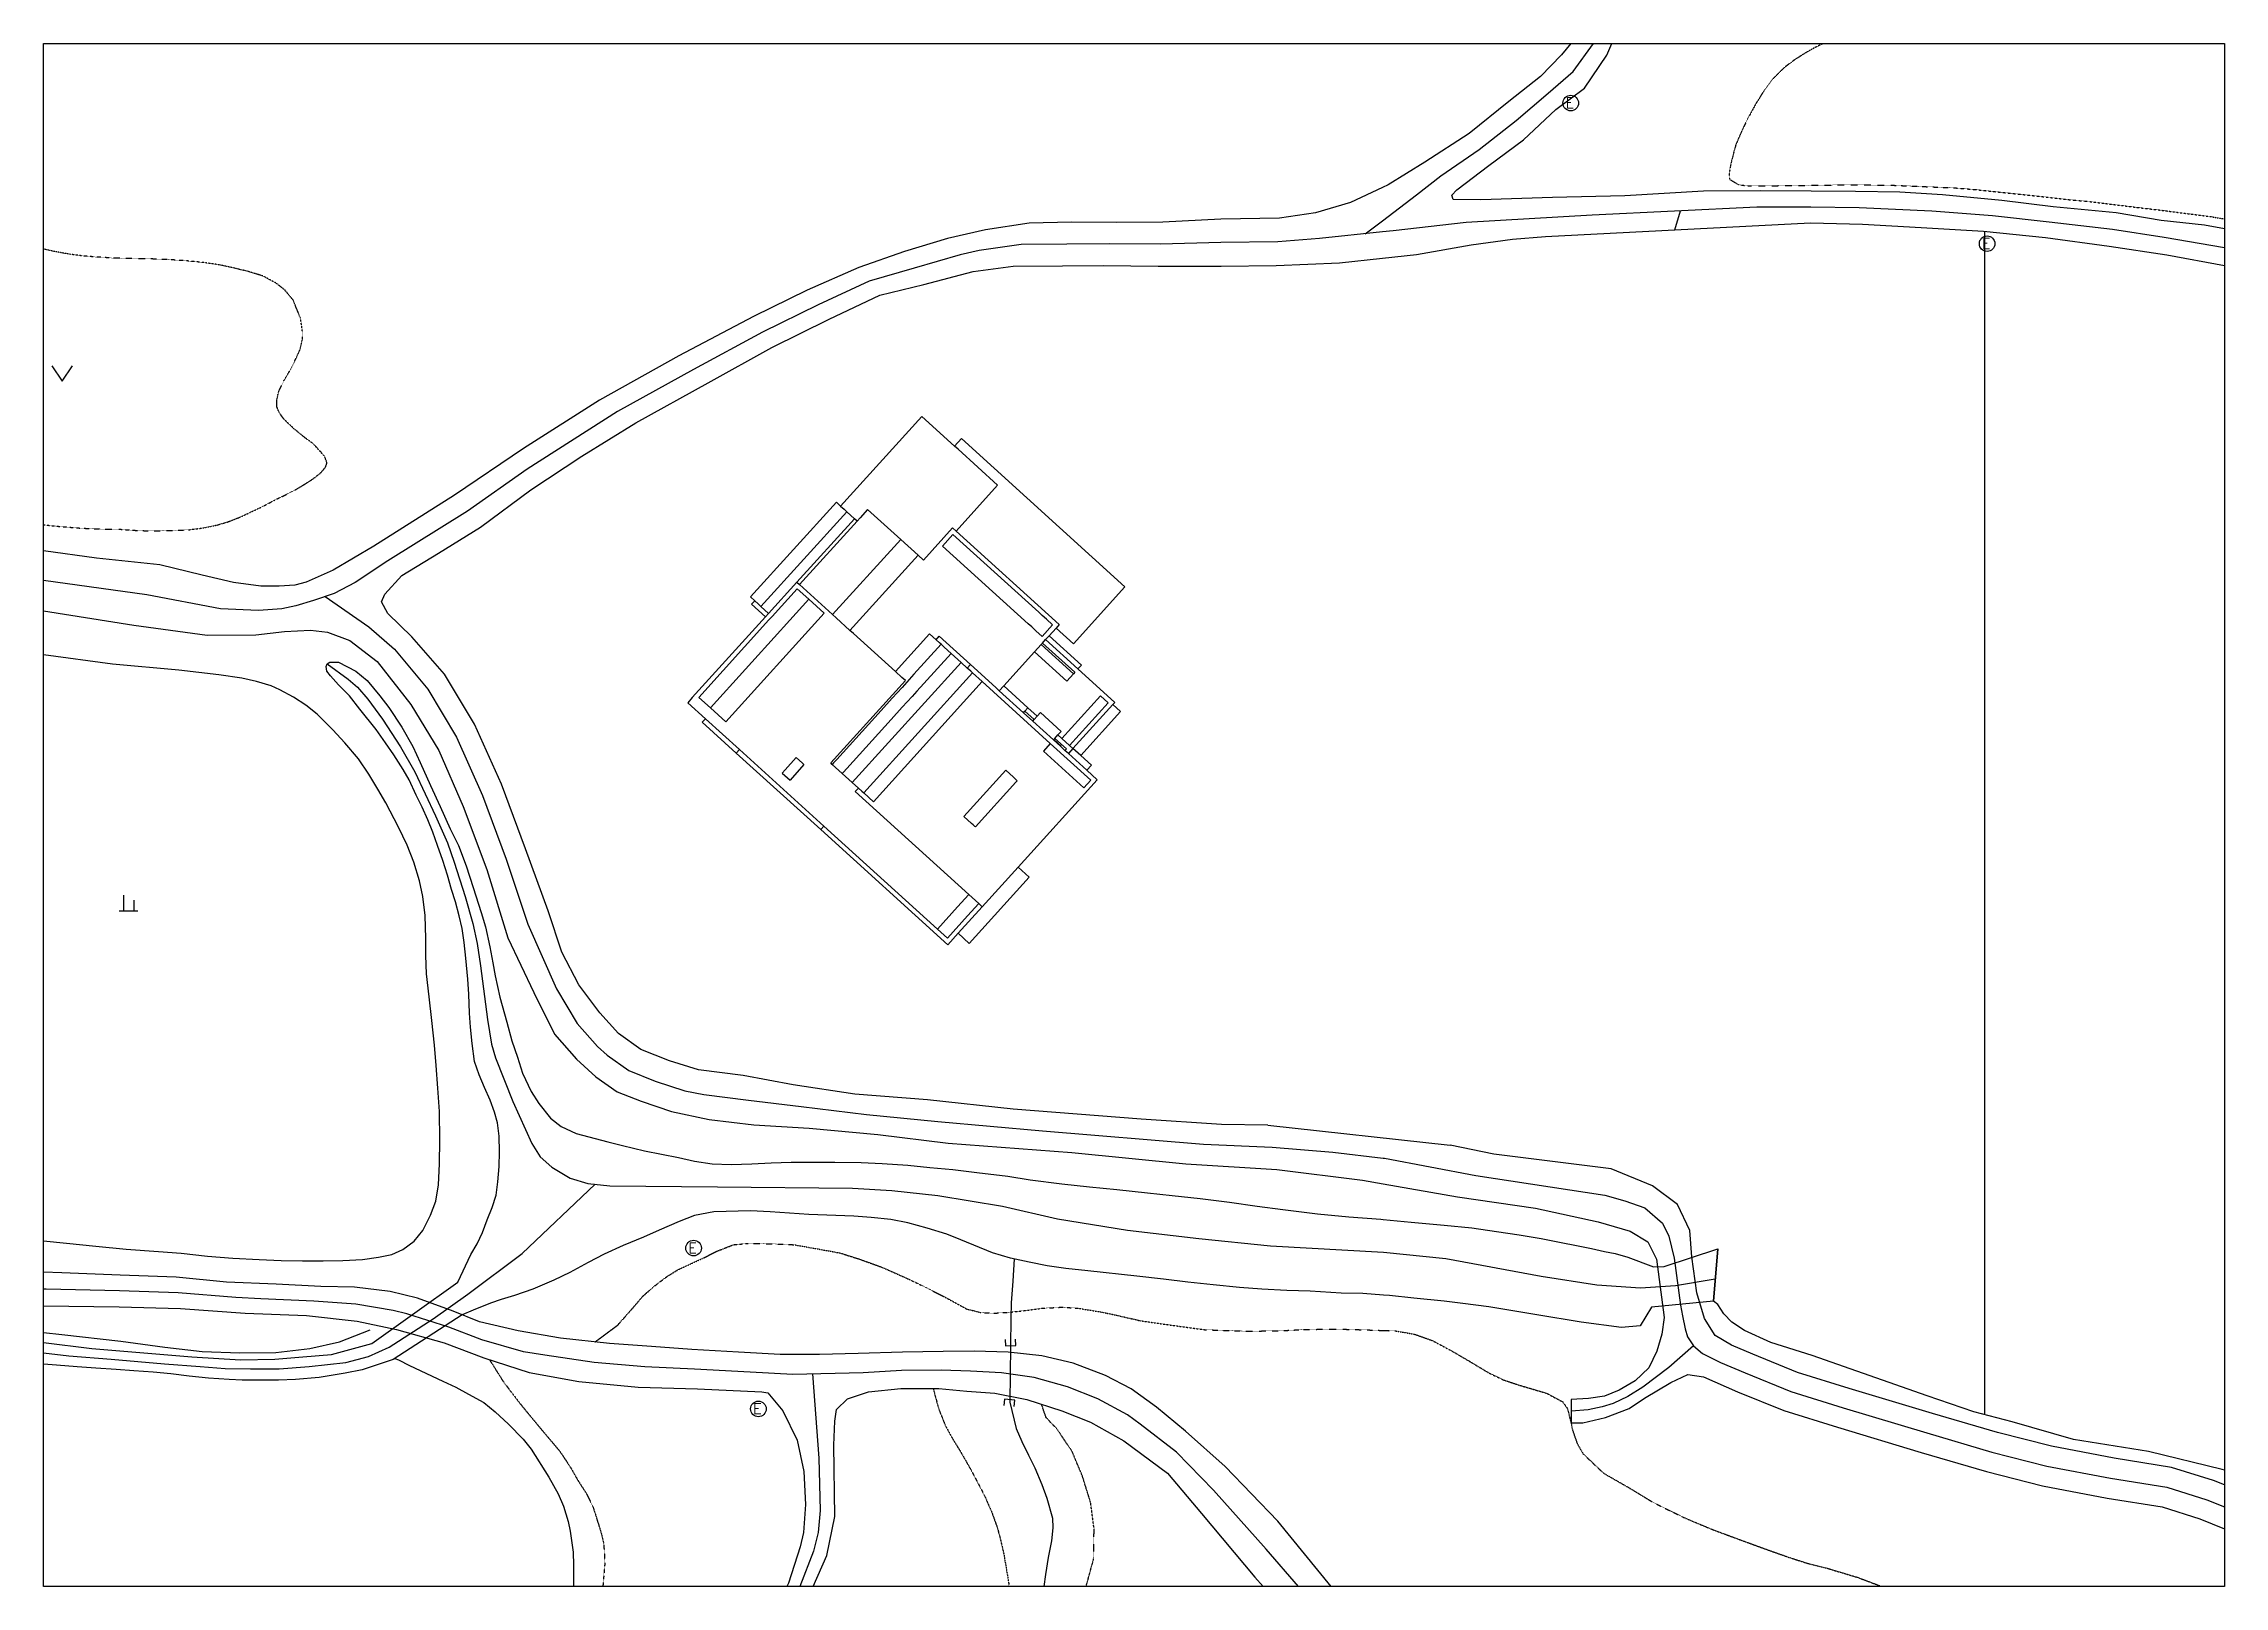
# Model space of a CAD drawing. Header units: millimetres. Extents: x 130934 to 340934, y 200137 to 348637.
import ezdxf

# ---------------------------------------------------------------- set-up
doc = ezdxf.new("R2010")
doc.units = ezdxf.units.MM
doc.linetypes.add('ANYANG6', pattern=[4, 2, -2])
for name, color, linetype in [('ADA030', 1, 'Continuous'), ('AE340', 7, 'Continuous'), ('AZ0202', 7, 'Continuous'), ('AZ0801', 7, 'Continuous'), ('BA002', 7, 'Continuous'), ('DAA001', 5, 'Continuous'), ('DZ001', 7, 'ANYANG6'), ('DZ0011', 3, 'Continuous'), ('현황', 7, 'Continuous')]:
    doc.layers.add(name, color=color, linetype=linetype)
doc.styles.add('GHS', font='ROMANS', dxfattribs={"bigfont": 'NGSW.shx'})

# ---------------------------------------------------------------- blocks, each defined once
blk = doc.blocks.new('DAA001')
at = {"layer": 'DAA001', "color": 7}
for points in [[(-0.54, 0.86), (-0.54, -0.64)], [(0.46, 0.36), (0.46, -0.64)], [(-0.94, -0.64), (0.86, -0.64)]]:
    blk.add_lwpolyline(points, dxfattribs=at)
blk = doc.blocks.new('AZ0202')
at = {"layer": 'AZ0202'}
blk.add_circle((0, 0), 0.75, dxfattribs=at)
at = {"layer": 'AZ0202', "style": 'GHS'}
blk.add_text('E', height=1, dxfattribs=at).set_placement((-0.5, -0.48))
blk = doc.blocks.new('DZ0011')
at = {"layer": 'DZ0011', "color": 7}
blk.add_lwpolyline([(-1, 0.6), (0, -0.9), (1, 0.6)], dxfattribs=at)

msp = doc.modelspace()

# ---------------------------------------------------------------- linework, layer by layer
for p, q in [((215504, 312745, -72164), (207679, 304115, -72164)), ((218653, 309890, -72164), (215504, 312745, -72164)), ((218653, 309890, -72164), (219325, 310631, -72164)), ((218986, 309588, -72164), (218653, 309890, -72164)), ((222801, 306129, -72164), (218986, 309588, -72164)), ((219325, 310631, -72164), (235067, 296357, -72164)), ((218805, 301721, -72164), (222801, 306129, -72164)), ((199009, 295372, -72164), (207271, 304484, -72164)), ((208272, 303577, -72164), (200009, 294465, -72164)), ((203471, 296794, -72164), (209012, 302906, -72164)), ((209272, 302671, -72164), (203730, 296559, -72164)), ((207271, 304484, -72164), (207679, 304115, -72164)), ((207679, 304115, -72164), (208012, 303812, -72164)), ((208012, 303812, -72164), (208272, 303577, -72164)), ((209012, 302906, -72164), (208272, 303577, -72164)), ((209272, 302671, -72164), (209012, 302906, -72164)), ((209574, 303004, -72164), (209272, 302671, -72164)), ((210287, 303791, -72164), (209574, 303004, -72164)), ((213473, 300902, -72164), (210287, 303791, -72164)), ((213170, 300569, -72164), (206915, 293671, -72164)), ((213170, 300569, -72164), (213473, 300902, -72164)), ((215140, 299391, -72164), (213473, 300902, -72164)), ((215658, 298921, -72164), (218471, 302023, -72164)), ((217495, 300276, -72164), (218502, 301388, -72164)), ((218471, 302023, -72164), (218805, 301721, -72164)), ((226762, 293898, -72164), (218502, 301388, -72164)), ((218805, 301721, -72164), (228731, 292720, -72164)), ((214837, 299058, -72164), (208582, 292159, -72164)), ((214837, 299058, -72164), (215140, 299391, -72164)), ((215658, 298921, -72164), (215140, 299391, -72164)), ((217495, 300276, -72164), (225755, 292787, -72164)), ((200750, 293794, -72164), (203471, 296794, -72164)), ((203502, 296158, -72164), (201084, 293491, -72164)), ((203471, 296794, -72164), (203730, 296559, -72164)), ((204615, 295149, -72164), (203502, 296158, -72164)), ((204063, 296257, -72164), (203730, 296559, -72164)), ((206915, 293671, -72164), (204063, 296257, -72164)), ((235067, 296357, -72164), (230096, 290875, -72164)), ((199417, 295003, -72164), (199009, 295372, -72164)), ((199417, 295003, -72164), (199115, 294669, -72164)), ((199115, 294669, -72164), (200448, 293460, -72164)), ((199750, 294701, -72164), (199417, 295003, -72164)), ((199750, 294701, -72164), (200009, 294465, -72164)), ((200009, 294465, -72164), (200750, 293794, -72164)), ((204615, 295149, -72164), (202197, 292482, -72164)), ((206097, 293805, -72164), (204615, 295149, -72164)), ((193395, 285682, -72164), (200448, 293460, -72164)), ((200781, 293158, -72164), (194031, 285713, -72164)), ((201895, 292149, -72164), (195144, 284703, -72164)), ((196626, 283360, -72164), (206097, 293805, -72164)), ((200750, 293794, -72164), (200448, 293460, -72164)), ((201084, 293491, -72164), (200781, 293158, -72164)), ((202197, 292482, -72164), (201895, 292149, -72164)), ((206915, 293671, -72164), (207249, 293368, -72164)), ((208582, 292159, -72164), (207249, 293368, -72164)), ((208916, 291857, -72164), (208582, 292159, -72164)), ((226088, 292484, -72164), (225755, 292787, -72164)), ((226496, 292115, -72164), (226088, 292484, -72164)), ((227088, 291578, -72164), (226496, 292115, -72164)), ((226762, 293898, -72164), (227096, 293596, -72164)), ((228096, 292689, -72164), (227088, 291578, -72164)), ((227503, 293226, -72164), (227096, 293596, -72164)), ((227503, 293226, -72164), (228096, 292689, -72164)), ((228429, 292386, -72164), (227757, 291646, -72164)), ((228731, 292720, -72164), (228429, 292386, -72164)), ((230096, 290875, -72164), (228429, 292386, -72164)), ((212953, 288196, -72164), (208916, 291857, -72164)), ((212953, 288196, -72164), (216245, 291827, -72164)), ((217356, 290819, -72164), (214736, 287929, -72164)), ((218320, 289946, -72164), (215699, 287056, -72164)), ((216245, 291827, -72164), (216875, 291256, -72164)), ((216875, 291256, -72164), (217177, 291589, -72164)), ((216875, 291256, -72164), (217208, 290954, -72164)), ((217177, 291589, -72164), (220177, 288869, -72164)), ((217356, 290819, -72164), (217208, 290954, -72164)), ((217653, 290551, -72164), (217356, 290819, -72164)), ((218320, 289946, -72164), (217653, 290551, -72164)), ((219283, 289073, -72164), (218320, 289946, -72164)), ((223391, 286830, -72164), (226347, 290090, -72164)), ((226347, 290090, -72164), (226985, 290794, -72164)), ((226347, 290090, -72164), (229458, 287269, -72164)), ((226985, 290794, -72164), (227119, 290942, -72164)), ((230096, 287973, -72164), (226985, 290794, -72164)), ((227119, 290942, -72164), (227422, 291275, -72164)), ((230231, 288121, -72164), (227119, 290942, -72164)), ((227757, 291646, -72164), (227422, 291275, -72164)), ((227422, 291275, -72164), (230533, 288454, -72164)), ((227757, 291646, -72164), (230869, 288824, -72164)), ((219283, 289073, -72164), (208804, 277516, -72164)), ((209915, 276509, -72164), (220394, 288065, -72164)), ((212953, 288196, -72164), (213583, 287625, -72164)), ((214736, 287929, -72164), (214064, 287188, -72164)), ((219875, 288535, -72164), (219283, 289073, -72164)), ((220177, 288869, -72164), (219875, 288535, -72164)), ((220209, 288233, -72164), (219875, 288535, -72164)), ((222622, 286652, -72164), (220177, 288869, -72164)), ((220394, 288065, -72164), (220209, 288233, -72164)), ((221320, 287226, -72164), (220394, 288065, -72164)), ((229458, 287269, -72164), (230096, 287973, -72164)), ((230231, 288121, -72164), (230096, 287973, -72164)), ((230869, 288824, -72164), (230533, 288454, -72164)), ((234089, 285230, -72164), (230533, 288454, -72164)), ((193395, 285682, -72164), (192958, 285200, -72164)), ((194031, 285713, -72164), (195144, 284703, -72164)), ((213916, 287323, -72164), (206729, 279397, -72164)), ((210841, 275669, -72164), (221320, 287226, -72164)), ((212654, 285634, -72164), (211580, 284448, -72164)), ((213594, 286670, -72164), (212654, 285634, -72164)), ((213916, 287323, -72164), (213583, 287625, -72164)), ((214064, 287188, -72164), (213594, 286670, -72164)), ((214557, 285797, -72164), (213617, 284760, -72164)), ((215027, 286315, -72164), (214557, 285797, -72164)), ((215699, 287056, -72164), (215027, 286315, -72164)), ((227876, 281281, -72164), (221320, 287226, -72164)), ((222622, 286652, -72164), (222955, 286350, -72164)), ((222955, 286350, -72164), (223391, 286830, -72164)), ((222955, 286350, -72164), (225289, 284234, -72164)), ((223391, 286830, -72164), (225725, 284715, -72164)), ((232712, 285870, -72164), (228984, 281759, -72164)), ((232712, 285870, -72164), (233453, 285199, -72164)), ((192958, 285200, -72164), (194665, 283653, -72164)), ((194665, 283653, -72164), (194363, 283319, -72164)), ((197937, 280686, -72164), (194665, 283653, -72164)), ((195144, 284703, -72164), (196626, 283360, -72164)), ((211580, 284448, -72164), (207302, 279730, -72164)), ((212543, 283575, -72164), (208265, 278857, -72164)), ((213617, 284760, -72164), (212543, 283575, -72164)), ((225289, 284234, -72164), (225423, 284381, -72164)), ((226178, 283428, -72164), (225289, 284234, -72164)), ((225423, 284381, -72164), (225725, 284715, -72164)), ((226312, 283575, -72164), (225423, 284381, -72164)), ((225725, 284715, -72164), (226614, 283908, -72164)), ((226178, 283428, -72164), (226312, 283575, -72164)), ((226312, 283575, -72164), (226614, 283908, -72164)), ((226614, 283908, -72164), (226917, 284243, -72164)), ((228917, 282429, -72164), (226917, 284243, -72164)), ((229725, 281087, -72164), (233453, 285199, -72164)), ((230059, 280785, -72164), (233887, 285008, -72164)), ((234628, 284336, -72164), (230799, 280113, -72164)), ((234089, 285230, -72164), (233887, 285008, -72164)), ((233887, 285008, -72164), (234628, 284336, -72164)), ((197635, 280352, -72164), (194363, 283319, -72164)), ((226178, 283428, -72164), (228178, 281614, -72164)), ((228178, 281614, -72164), (228211, 281650, -72164)), ((228882, 280976, -72164), (228178, 281614, -72164)), ((228211, 281650, -72164), (228312, 281761, -72164)), ((228211, 281650, -72164), (228915, 281012, -72164)), ((228312, 281761, -72164), (228614, 282095, -72164)), ((229423, 280754, -72164), (228312, 281761, -72164)), ((228614, 282095, -72164), (228917, 282429, -72164)), ((228984, 281759, -72164), (228614, 282095, -72164)), ((229725, 281087, -72164), (228984, 281759, -72164)), ((197937, 280686, -72164), (197635, 280352, -72164)), ((197635, 280352, -72164), (205768, 272978, -72164)), ((206071, 273311, -72164), (197937, 280686, -72164)), ((202337, 278721, -72164), (203412, 279906, -72164)), ((203412, 279906, -72164), (204004, 279369, -72164)), ((204004, 279369, -72164), (204152, 279235, -72164)), ((206878, 279263, -72164), (206729, 279397, -72164)), ((206999, 279397, -72164), (206878, 279263, -72164)), ((207302, 279730, -72164), (206999, 279397, -72164)), ((227876, 281281, -72164), (227204, 280540, -72164)), ((231093, 277014, -72164), (227204, 280540, -72164)), ((231765, 277754, -72164), (227876, 281281, -72164)), ((228915, 281012, -72164), (228882, 280976, -72164)), ((229289, 280607, -72164), (228882, 280976, -72164)), ((229423, 280754, -72164), (229289, 280607, -72164)), ((229623, 280304, -72164), (229289, 280607, -72164)), ((230059, 280785, -72164), (229623, 280304, -72164)), ((231401, 278692, -72164), (229623, 280304, -72164)), ((230059, 280785, -72164), (229725, 281087, -72164)), ((230799, 280113, -72164), (230059, 280785, -72164)), ((230799, 280113, -72164), (231836, 279173, -72164)), ((202068, 278425, -72164), (202337, 278721, -72164)), ((202068, 278425, -72164), (202809, 277753, -72164)), ((204152, 279235, -72164), (202809, 277753, -72164)), ((206878, 279263, -72164), (207841, 278389, -72164)), ((207962, 278524, -72164), (207841, 278389, -72164)), ((208804, 277516, -72164), (207841, 278389, -72164)), ((208265, 278857, -72164), (207962, 278524, -72164)), ((208804, 277516, -72164), (209396, 276979, -72164)), ((219547, 274254, -72164), (223577, 278699, -72164)), ((224554, 277543, -72164), (220658, 273247, -72164)), ((223577, 278699, -72164), (224318, 278027, -72164)), ((224318, 278027, -72164), (224689, 277691, -72164)), ((224689, 277691, -72164), (224554, 277543, -72164)), ((224776, 269376, -72164), (232401, 277785, -72164)), ((231093, 277014, -72164), (231765, 277754, -72164)), ((231836, 279173, -72164), (231401, 278692, -72164)), ((232401, 277785, -72164), (231401, 278692, -72164)), ((209396, 276979, -72164), (209094, 276646, -72164)), ((220021, 266738, -72164), (209094, 276646, -72164)), ((209396, 276979, -72164), (209730, 276677, -72164)), ((209730, 276677, -72164), (209915, 276509, -72164)), ((209915, 276509, -72164), (210841, 275669, -72164)), ((205768, 272978, -72164), (206071, 273311, -72164)), ((206071, 273311, -72164), (216997, 263403, -72164)), ((220288, 273582, -72164), (219547, 274254, -72164)), ((220436, 273448, -72164), (220288, 273582, -72164)), ((220621, 273280, -72164), (220436, 273448, -72164)), ((220658, 273247, -72164), (220621, 273280, -72164)), ((205768, 272978, -72164), (217992, 261894, -72164)), ((221317, 265562, -72164), (224776, 269376, -72164)), ((225850, 268402, -72164), (224776, 269376, -72164)), ((218946, 265552, -72164), (220021, 266738, -72164)), ((220021, 266738, -72164), (220984, 265864, -72164)), ((225850, 268402, -72164), (220073, 262031, -72164)), ((216997, 263403, -72164), (218946, 265552, -72164)), ((219909, 264679, -72164), (217960, 262530, -72164)), ((218999, 263005, -72164), (221317, 265562, -72164)), ((219909, 264679, -72164), (220984, 265864, -72164)), ((220984, 265864, -72164), (221317, 265562, -72164)), ((217960, 262530, -72164), (216997, 263403, -72164)), ((217992, 261894, -72164), (218999, 263005, -72164)), ((220073, 262031, -72164), (218999, 263005, -72164))]:
    msp.add_line(p, q)
at = {"elevation": 72245}
msp.add_lwpolyline([(130934, 200137), (130934, 348637), (340934, 348637), (340934, 200137), (130934, 200137)], close=True, dxfattribs=at)
at = {"layer": 'ADA030', "extrusion": (0.000761888, -0.001614, 0.999998), "elevation": -72520, "flags": 128}
for points in [[(278045, 348521), (277171, 347449), (275120, 345350), (272070, 342958), (268279, 339861), (263997, 337115), (260458, 334940), (259904, 334680)], [(340989, 330684), (339072, 331056), (334914, 331497), (330567, 332248), (324500, 332827), (319551, 333420), (313836, 333977), (309740, 334216), (305480, 334301), (301203, 334306), (296318, 334345), (290839, 334308), (283246, 333879), (276289, 333721), (269382, 333480), (266730, 333510), (266594, 333929), (267074, 334451), (270164, 336781), (273491, 339270), (276617, 342169), (279378, 344245), (281513, 347419), (281988, 348521)], [(259904, 334680), (256850, 333244), (253478, 332222), (250003, 331718), (244340, 331640), (238769, 331350), (234259, 331312), (229959, 331323), (225893, 331234), (221674, 330601), (218018, 329772), (213898, 328508), (209494, 326969), (204529, 324785), (199338, 322239), (192167, 318470), (184509, 314191), (177193, 309552), (170556, 305045), (162800, 300145), (158886, 297833), (156276, 296686), (155169, 296405), (153664, 296293), (151921, 296292), (149284, 296655), (146267, 297351), (142186, 298359), (136096, 298988), (130989, 299695)], [(259910, 327869), (263184, 328231), (268464, 329153), (272433, 329697), (275625, 329943)], [(301127, 331280), (306137, 331129), (311795, 330810), (317782, 330458), (323759, 329851), (329883, 329024), (335457, 328204), (340989, 327150)], [(248874, 244428), (248874, 244428), (244415, 244476), (236667, 244988), (224362, 245957), (216101, 246848), (209097, 247389), (203159, 248286), (198341, 249211), (194057, 249733), (191249, 250617), (188509, 251703), (186364, 253242), (184559, 255237), (182543, 257935), (180897, 261072), (179565, 265052), (177398, 271022), (175076, 277247), (172486, 283029), (169603, 287839), (166462, 291428), (164145, 293681), (163516, 294796), (163859, 295524), (165491, 297313), (169002, 299479), (173048, 301988), (177909, 305573), (182823, 308818), (188013, 312022), (194976, 315865), (201117, 319272), (206633, 321983), (211507, 324315), (215759, 325335), (220487, 326594), (224365, 327106), (229113, 327137), (233038, 327157), (238320, 327114), (244375, 327099), (249691, 327160), (255768, 327412), (259910, 327869)], [(130989, 293911), (139692, 292547), (146748, 291590), (151434, 291604), (154182, 291934), (156693, 292052), (158329, 291884), (160472, 291065), (163118, 289056), (166361, 284920), (169035, 280475), (171405, 275079), (173677, 269024), (175692, 262462), (178188, 257169), (180188, 253169), (182305, 250759), (184157, 249054), (186210, 247631), (188541, 246713), (191440, 245728), (195089, 244971), (199395, 244453), (204701, 244141), (211336, 243507), (218109, 242689), (229999, 241799), (240969, 240694), (249729, 240144), (258007, 239108), (259994, 238762)], [(340989, 209778), (339948, 210196), (335912, 211474), (330372, 212362), (324326, 213504), (319126, 214826), (312897, 216656), (304865, 219082), (299886, 220621), (295594, 222362), (293531, 223233), (291961, 224164), (290916, 225806), (290200, 228281), (289694, 231739), (289507, 234266), (288327, 236780), (285905, 238566), (281954, 240227), (270653, 241638), (266448, 242493)], [(259994, 238762), (267138, 237517), (274644, 236412), (280701, 235102), (283757, 234221), (285458, 233195), (286309, 231507), (287028, 225897), (286805, 224301), (286325, 222653), (285563, 221044), (284265, 219816), (282694, 218903), (281309, 218336), (279759, 218096), (278076, 218017), (278071, 215772), (279201, 215747), (281404, 216266), (283679, 217148), (285162, 218138), (287675, 219650), (289306, 220402), (290820, 220176), (294102, 218756), (298574, 216942), (303725, 215350), (311783, 212916), (318095, 211062), (323483, 209692), (329701, 208517), (335009, 207666), (338630, 206520), (340989, 205572)], [(254974, 200020), (249829, 206293), (244761, 211568), (240939, 214968), (238151, 217255), (235727, 219032), (233248, 220310), (230116, 221517), (227098, 222225), (223882, 222556), (220611, 222651), (217612, 222624), (213693, 222548), (209428, 222425), (205696, 222347), (201902, 222335), (197914, 222557), (193398, 222806), (189524, 223099), (185491, 223402), (180764, 223917), (176673, 224603), (172979, 225498), (170427, 226501), (166982, 227760), (164368, 228401), (160942, 228836), (157693, 228878), (153398, 229110), (148610, 229312), (143741, 229772), (138345, 229974), (132732, 230188), (130989, 230253)], [(130989, 227025), (138272, 226941), (144156, 226772), (150394, 226316), (156307, 226086), (161176, 225546), (164955, 224750), (169576, 223449), (173384, 222007), (177743, 220616), (182539, 219733), (188254, 219179), (193940, 219020), (200166, 218744), (200740, 218654), (202158, 216913), (203568, 214084), (204195, 211086), (204364, 207912), (204148, 205219), (203857, 203810), (202730, 200337), (202545, 200020)], [(205094, 200020), (206420, 202999), (207168, 206746), (207078, 213608), (207178, 215908), (207346, 217033), (208413, 218066), (210410, 218733), (213533, 219068), (217208, 219067), (219901, 218794), (222577, 218605), (225657, 218002), (229027, 216912), (231796, 215810), (235015, 214026), (239221, 210919), (242502, 207019), (247614, 200915), (248424, 200020)]]:
    msp.add_lwpolyline(points, dxfattribs=at)
at = {"layer": 'ADA030', "flags": 128}
for points, elevation in [([(275571, 330059), (301073, 331397)], -72197), ([(248819, 244545), (266393, 242610)], -72315)]:
    msp.add_lwpolyline(points, dxfattribs=dict(at, elevation=elevation))
at = {"layer": 'AE340', "extrusion": (0.000761888, -0.001614, 0.999998), "elevation": -72520, "flags": 128}
for points in [[(223585, 223781), (223602, 223181), (224602, 223209), (224585, 223809)], [(224458, 217339), (224521, 217936), (223527, 218041), (223464, 217445)]]:
    msp.add_lwpolyline(points, dxfattribs=at)
at = {"layer": 'AZ0801', "extrusion": (0.000761888, -0.001614, 0.999998), "elevation": -72520, "flags": 128}
msp.add_lwpolyline([(130989, 224460), (132728, 224252), (138432, 223630), (142670, 223048), (146255, 222615), (149873, 222488), (153355, 222527), (156625, 222902), (159493, 223558), (162424, 224707)], dxfattribs=at)
at = {"layer": 'BA002', "extrusion": (0.000761888, -0.001614, 0.999998), "elevation": -72520}
for points in [[(158295, 288814), (160319, 287337), (161199, 286560), (162212, 285416), (163636, 283509), (165354, 280847), (166734, 278412), (168732, 274195), (169894, 271590), (170525, 269728), (171567, 266427), (172313, 263831), (172742, 261899), (173056, 259753), (173735, 254586), (174115, 252208), (174511, 250887), (176164, 246704), (177990, 242646), (178819, 241382), (179918, 240366), (181681, 239310), (183408, 238785), (185503, 238578), (195895, 238493), (208896, 238339), (212668, 238134), (217096, 237642), (223328, 236618), (228617, 235389), (235350, 234322), (242238, 233502), (249126, 232806), (260000, 232191)], [(130989, 222504), (133421, 222224), (137499, 221905), (142632, 221455), (146066, 221200), (148467, 220987), (150922, 220973), (153661, 220958), (156556, 221171), (160097, 221556), (162268, 222138), (164259, 223061), (168505, 225758), (171846, 228148), (177056, 232058), (184109, 238750)], [(260000, 232191), (266028, 231573), (275185, 229889), (280545, 229055), (284779, 228763), (288137, 228997), (291967, 229609)]]:
    msp.add_lwpolyline(points, dxfattribs=at)
at = {"layer": 'DZ001', "extrusion": (0.000761888, -0.001614, 0.999998), "elevation": -72520, "flags": 128}
for points in [[(302353, 348521), (301606, 348162), (300811, 347724), (299609, 346968), (298577, 346191), (297505, 345116), (296607, 343910), (295869, 342738), (295199, 341510), (294713, 340543), (294304, 339633), (293935, 338780), (293733, 338042), (293536, 337269), (293390, 336598), (293295, 335882), (293335, 335473), (294233, 334923), (295301, 334830), (299055, 334856), (300810, 334879), (304780, 334934), (306416, 334918), (308904, 334894), (312875, 334727), (315124, 334630), (317118, 334463), (319197, 334242), (321413, 334015), (323731, 333764), (325998, 333506), (328026, 333317), (330685, 332991), (332577, 332758), (334776, 332502), (336753, 332245), (339736, 331865), (340989, 331643)], [(130989, 302207), (131006, 302204), (132318, 302064), (134551, 301886), (136613, 301792), (138214, 301787), (139634, 301678), (141356, 301612), (143485, 301664), (144922, 301719), (146308, 301896), (147670, 302180), (148681, 302472), (149861, 302924), (152017, 303939), (153208, 304566), (154105, 305004), (155148, 305528), (156158, 306128), (157009, 306679), (157700, 307230), (158146, 307765), (158277, 308163), (158061, 308787), (156944, 310016), (156170, 310572), (155055, 311481), (154152, 312353), (153684, 312976), (153446, 313578), (153447, 314259), (153643, 315089), (154165, 316135), (154675, 316989), (155282, 318183), (155680, 319070), (155917, 320104), (155915, 320797), (155727, 322103), (155013, 323839), (154247, 324769), (153427, 325435), (152119, 326145), (150681, 326586), (149352, 326913), (147919, 327228), (146266, 327461), (144579, 327627), (142840, 327740), (140983, 327810), (139330, 327833), (137694, 327876), (135916, 327985), (134632, 328099), (133575, 328236), (132041, 328507), (130989, 328744)], [(184097, 223554), (186268, 225166), (187335, 226363), (188663, 227911), (189751, 228885), (191044, 229864), (192088, 230506), (193302, 231070), (194584, 231658), (195798, 232273), (197416, 232904), (198915, 233040), (201181, 232988), (203277, 232905), (207709, 232109), (209704, 231472), (211751, 230727), (212791, 230269), (214400, 229545), (215538, 228995), (216755, 228381), (217778, 227866), (219882, 226723), (221246, 226378), (222473, 226315), (224058, 226405), (225642, 226591), (227141, 226790), (229066, 226894), (230566, 226799), (232612, 226469), (234333, 226121), (236550, 225600), (238749, 225279), (240913, 224979), (242788, 224727), (246793, 224586), (249110, 224610), (250252, 224640), (252535, 224749), (254443, 224772), (256301, 224766), (258226, 224715), (259794, 224659), (260007, 224652)], [(260007, 224652), (261197, 224610), (263021, 224287), (264743, 223674), (266704, 222619), (268445, 221599), (270134, 220585), (271504, 219921), (273022, 219409), (274489, 218975), (275728, 218608), (277256, 217789), (277721, 217143), (278097, 215667), (278218, 215054), (278652, 213794), (279211, 212807), (281205, 210916), (283674, 209504), (285903, 208151), (288724, 206749), (289798, 206283), (291794, 205455), (293414, 204855), (296944, 203564), (299093, 202804), (301020, 202188), (302571, 201816), (305641, 200895), (307981, 200020)], [(173929, 221833), (175244, 219746), (175885, 218896), (176917, 217558), (177855, 216412), (178758, 215325), (180701, 213022), (181769, 211400), (182468, 210174), (183228, 208995), (183895, 207668), (184704, 205079), (184924, 204125), (185038, 202308), (184843, 200020)], [(216647, 219067), (217175, 217114), (217821, 215502), (218499, 214255), (219239, 213063), (220313, 211192), (221561, 208815), (222304, 207124), (222817, 205694), (223101, 204649), (223442, 203173), (223675, 201839), (223915, 200397), (223949, 200020)], [(231386, 200020), (232103, 202666), (232144, 205557), (231812, 208078), (231034, 210610), (230029, 213008), (228577, 215163), (227529, 216263), (227090, 217538)]]:
    msp.add_lwpolyline(points, dxfattribs=at)
at = {"layer": '현황', "extrusion": (0.000761888, -0.001614, 0.999998), "elevation": -72520}
for points in [[(259907, 331472), (263201, 333973), (265535, 335783), (269221, 338321), (272780, 341114), (275868, 343759), (278274, 345847), (280240, 348521)], [(340989, 328873), (335185, 329850), (330225, 330636), (324129, 331339), (318667, 331939), (312816, 332394), (305809, 332715), (301165, 332793), (295963, 332780), (280122, 332010), (267971, 331314), (260930, 330508), (259908, 330400)], [(288080, 330596), (288614, 332423)], [(259908, 330400), (253855, 329756), (249847, 329439), (244357, 329370), (238545, 329232), (233649, 329234), (229536, 329230), (225129, 329170), (221081, 328597), (219253, 328183), (214829, 326921), (210501, 325642), (205581, 323384), (200228, 320756), (193572, 317168), (186261, 313107), (177551, 307562), (171802, 303516), (164145, 298729), (160977, 296658), (158953, 295594), (156983, 294902), (155278, 294396), (153923, 294113), (151677, 293948), (148016, 294123), (140939, 295453), (130989, 296828)], [(258264, 330225), (259907, 331472)], [(158114, 295299), (162308, 292373), (164790, 290242), (167982, 286379), (170760, 281752), (173241, 276163), (175538, 270023), (177629, 263757), (180366, 257552), (182374, 254203), (184335, 252001), (185261, 251148), (187359, 249667), (189895, 248665), (192748, 247731), (194573, 247352), (198868, 246832), (203930, 246214), (210216, 245448), (217105, 244768), (227180, 243878), (242692, 242585), (249301, 242286), (255136, 241806), (259992, 241244)], [(130989, 233276), (133185, 233054), (136031, 232752), (138928, 232492), (142064, 232268), (144228, 232085), (146768, 231815), (149222, 231622), (151761, 231469), (153875, 231375), (155919, 231351), (157896, 231365), (159804, 231379), (161712, 231487), (163228, 231694), (164534, 231981), (165590, 232458), (166667, 233243), (167511, 234279), (168258, 235758), (168750, 237111), (169021, 238685), (169114, 240695), (169149, 242962), (169109, 245722), (168963, 247971), (168787, 250169), (168620, 252128), (168377, 254496), (168107, 256778), (167852, 258976), (167809, 260748), (167796, 262384), (167733, 264582), (167497, 266421), (167191, 267920), (166640, 269742), (165987, 271359), (165147, 273112), (163943, 275427), (163170, 276754), (162294, 278195), (161308, 279669), (160011, 281223), (158848, 282481), (157323, 283968), (156230, 284854), (155047, 285604), (153728, 286305), (152909, 286692), (151488, 287113), (150067, 287440), (147851, 287766), (143999, 288196), (137608, 288782), (130989, 289692)], [(130989, 223505), (135645, 222910), (145268, 222118), (149938, 221818), (153266, 221894), (155941, 222114), (158717, 222351), (162588, 223403), (170889, 229290), (172115, 231951), (172752, 232986), (173240, 234078), (173716, 235317), (174194, 236500), (174569, 237671), (174740, 238949), (174868, 240426), (174905, 241846), (174851, 243357), (174695, 244629), (174412, 245662), (173980, 246819), (173449, 248056), (172930, 249248), (172495, 250531), (172256, 252285), (172096, 253847), (172008, 255204), (171934, 257010), (171834, 258458), (171663, 260485), (171498, 261996), (171288, 263347), (170997, 264562), (170651, 265902), (170254, 267105), (169892, 268473), (169421, 269880), (168914, 271345), (168484, 272604), (167997, 273819), (167458, 275022), (166880, 276179), (166193, 277643), (165600, 278652), (164705, 280048), (163917, 281227), (162999, 282497), (161434, 284459), (160456, 285729), (159394, 286786), (158599, 287670), (158254, 288129), (158196, 288555), (158295, 288814), (158560, 288968), (159395, 288986), (161067, 288112), (162137, 287228), (163356, 285754), (164236, 284632), (165475, 282732), (166539, 280860), (167236, 279311), (168235, 277098), (169175, 275073), (170137, 272928), (170929, 271328), (171670, 269387), (172355, 267276), (173116, 264892), (173536, 263513), (173970, 261594), (174243, 260056), (174462, 258795), (174933, 256735), (175589, 254317), (176091, 252529), (176608, 250957), (177111, 249413), (177923, 247671), (178665, 246503), (179798, 245085), (180834, 244273), (182267, 243624), (185307, 242802), (186739, 242443), (188836, 241953), (190473, 241632), (192127, 241291), (193661, 240953), (195371, 240688), (197212, 240631), (199188, 240702), (201045, 240791), (202971, 240861), (205186, 240845), (207196, 240849), (209718, 240805), (211729, 240739), (214200, 240552), (216314, 240330), (218529, 240134), (220847, 239853), (223830, 239513), (225978, 239144), (229046, 238771), (231705, 238486), (234329, 238223), (237295, 237904), (239664, 237641), (242357, 237354), (245186, 237018), (247863, 236629), (250334, 236288), (253658, 235868), (256669, 235587), (259748, 235375), (259997, 235350)], [(259992, 241244), (260125, 241229), (268895, 239577), (281327, 237664), (283241, 237146), (285173, 236460), (286892, 234987), (287482, 233731), (288001, 231623), (288614, 227089), (288800, 226049), (289069, 224809), (289303, 224046), (289871, 223169), (290733, 222438), (292460, 221583), (294848, 220559), (299230, 218782), (304295, 217216), (312340, 214786), (318611, 212944), (323904, 211598), (330037, 210439), (335461, 209570), (339289, 208358), (340989, 207675)], [(260004, 228052), (258019, 228196), (255940, 228242), (252941, 228425), (250691, 228515), (248306, 228644), (246158, 228789), (243619, 229049), (241181, 229315), (238829, 229587), (236256, 229869), (231552, 230385), (229421, 230608), (227631, 230868), (225893, 231226), (224102, 231609), (222363, 232130), (219310, 233369), (217980, 233918), (216070, 234501), (214212, 235008), (212575, 235320), (210683, 235522), (209013, 235639), (204685, 235805), (202810, 235932), (200952, 236068), (199061, 236174), (195517, 236068), (193660, 235704), (192179, 235145), (190273, 234305), (188769, 233629), (186811, 232831), (184967, 232002), (183436, 231202), (181649, 230229), (180117, 229482), (178108, 228630), (176326, 228020), (175044, 227635), (174033, 227294), (172342, 226608), (171298, 226154), (164638, 221844), (161675, 220860), (160040, 220537), (157519, 220139), (155248, 219928), (153595, 219858), (151993, 219855), (150119, 219877), (148858, 219927), (146864, 220071), (145006, 220263), (143233, 220478), (141546, 220644), (139671, 220773), (137984, 220903), (136007, 221022), (134218, 221146), (132224, 221298), (130989, 221412)], [(259997, 235350), (262679, 235080), (265849, 234777), (268531, 234535), (270883, 234195), (273065, 233860), (275213, 233507), (276798, 233199), (278906, 232769), (280043, 232529), (281304, 232265), (282339, 232070), (283555, 231706), (286017, 230767), (287027, 230800), (292216, 232511), (291785, 227482)], [(224462, 231532), (224314, 229395), (224167, 227304), (224142, 225850), (224020, 217745), (224641, 215202), (225187, 213953), (225841, 212637), (226442, 211446), (227120, 209823), (227594, 208495), (228135, 206582), (228163, 205651), (228041, 204401), (227734, 202787), (227451, 201162), (227305, 200020)], [(340989, 211193), (340781, 211267), (333688, 213005), (326449, 214161), (320561, 215871), (316867, 216807), (312382, 218370), (301286, 222236), (297308, 223498), (294772, 224639), (293543, 225444), (292782, 226268), (292217, 227147), (291785, 227482), (292216, 232511)], [(251828, 200020), (248722, 203604), (243632, 209294), (240080, 212944), (236583, 215641), (235371, 216529), (232522, 218060), (229572, 219214), (226378, 220113), (223230, 220580), (220256, 220722), (217410, 220845), (213613, 220808), (209919, 220579), (203145, 220426), (199040, 220651), (193669, 220913), (188889, 221139), (184015, 221568), (179253, 222266), (177208, 222609), (173182, 223752), (170001, 224975), (165968, 226255), (164661, 226575), (161059, 227191), (157000, 227482), (151896, 227713), (149502, 227814), (143948, 228272), (138308, 228458), (131247, 228614), (130989, 228623)], [(291785, 227482), (285811, 226905), (284733, 225083), (282939, 224929), (279052, 225463), (274774, 226160), (272081, 226602), (270171, 226923), (267666, 227252), (265859, 227483), (262945, 227767), (260593, 228009), (260004, 228052)], [(289871, 223169), (287497, 221080), (285002, 219195), (283545, 218304), (282124, 217631), (281070, 217286), (279734, 217004), (278073, 216894)], [(164819, 221961), (165157, 221815), (166215, 221266), (169421, 219758), (170684, 219186), (171912, 218526), (173379, 217726), (174472, 216827), (175747, 215649), (177178, 214175), (177946, 213211), (179625, 210523), (180545, 208912), (181068, 207742), (181501, 206267), (181703, 205336), (181998, 203320), (182010, 202076), (182005, 200525), (182009, 200020)], [(205016, 220468), (205637, 212347), (205766, 207329), (205564, 205196), (205139, 203405), (203826, 200020)]]:
    msp.add_lwpolyline(points, dxfattribs=at)
at = {"layer": '현황', "elevation": -72269}
msp.add_lwpolyline([(317837, 330563), (317837, 216664)], dxfattribs=at)

# ---------------------------------------------------------------- block references
at = {"layer": 'AZ0202', "extrusion": (0.000761888, -0.001614, 0.999998), "xscale": 1000.000000000001, "yscale": 1000.000000000001, "zscale": 1000.000000000001, "rotation": 359.9989408490567}
for p in [(278046, 342801, -72520), (318144, 329263, -72520), (193579, 232579, -72520), (199819, 217105, -72520)]:
    msp.add_blockref('AZ0202', p, dxfattribs=at)
at = {"layer": 'DAA001', "extrusion": (0.000761888, -0.001614, 0.999998), "xscale": 1000.000000000001, "yscale": 1000.000000000001, "zscale": 1000.000000000001, "rotation": 359.9989408490567}
msp.add_blockref('DAA001', (139215, 265698, -72520), dxfattribs=at)
at = {"layer": 'DZ0011', "extrusion": (0.000761888, -0.001614, 0.999998), "xscale": 1000.000000000001, "yscale": 1000.000000000001, "zscale": 1000.000000000001, "rotation": 359.9989408490567}
msp.add_blockref('DZ0011', (132773, 316918, -72520), dxfattribs=at)

doc.saveas('drawing.dxf')
